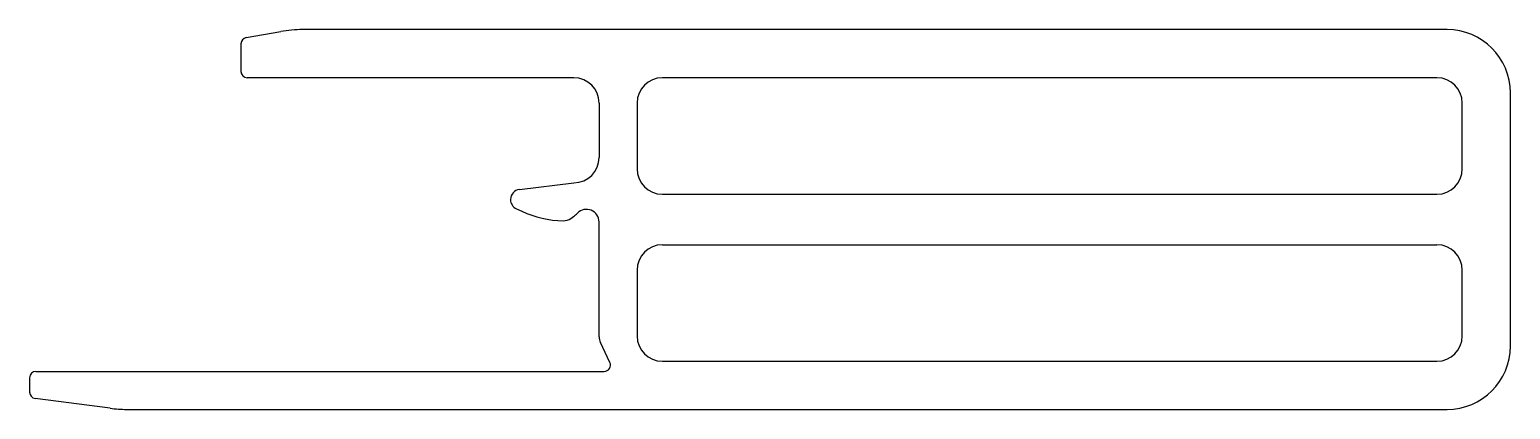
# Model space of a CAD drawing. Header units: millimetres. Extents: x 0 to 117, y 0 to 30.
import ezdxf

# ---------------------------------------------------------------- set-up
doc = ezdxf.new("R2010")
doc.units = ezdxf.units.MM
doc.layers.add('3', color=7, linetype='Continuous', true_color=0xffffff)

msp = doc.modelspace()

# ---------------------------------------------------------------- linework, layer by layer
at = {"layer": '3', "color": 30, "linetype": 'Continuous', "lineweight": 25}
for p, q in [((17.113176, 29.367546), (19.838405, 29.848078)), ((112, 30), (21.574887, 30)), ((16.7, 28.875142), (16.7, 26.7)), ((43, 26.2), (17.2, 26.2)), ((111.2, 26.2), (50, 26.2)), ((117, 5), (117, 25)), ((45, 24.2), (45, 19.9)), ((48, 24.2), (48, 19)), ((113.2, 19), (113.2, 24.2)), ((38.702505, 17.372334), (43, 17.9)), ((38, 16.578297), (38, 16.575425)), ((50, 17), (111.2, 17)), ((38.461905, 15.850379), (38.892611, 15.649538)), ((42.760145, 15.08367), (42.985385, 15.242697)), ((45, 5.72628), (45, 14.803078)), ((50, 13), (111.2, 13)), ((48, 11), (48, 5.8)), ((113.2, 5.8), (113.2, 11)), ((45.851291, 3.715258), (45.097417, 5.295764)), ((50, 3.8), (111.2, 3.8)), ((0, 2.5), (0, 1.362376)), ((0.5, 3), (45.4, 3)), ((6.367794, 0.085551), (0.434737, 0.866653)), ((7.673056, 0), (112, 0))]:
    msp.add_line(p, q, dxfattribs=at)
for centre, radius, start, end in [((17.2, 28.875142), 0.5, 100, 180), ((21.574887, 20), 10, 90, 100), ((112, 25), 5, 0, 90), ((17.2, 26.7), 0.5, 180, 270), ((43, 24.2), 2, 0, 90), ((50, 24.2), 2, 90, 180), ((111.2, 24.2), 2, 0, 90), ((43, 19.9), 2, 270, 0), ((50, 19), 2, 180, 270), ((111.2, 19), 2, 270, 0), ((38.8, 16.578297), 0.8, 97, 180), ((38.8, 16.575425), 0.8, 180, 245), ((42.273557, 22.9), 8, 245, 269.261872), ((41.831856, 16.876518), 2, 305.223278, 316.279055), ((44, 14.803078), 1, 0, 136.279055), ((42.18338, 15.900581), 1, 269.261872, 305.223278), ((50, 11), 2, 90, 180), ((111.2, 11), 2, 0, 90), ((46, 5.72628), 1, 180, 205.500345), ((50, 5.8), 2, 180, 270), ((111.2, 5.8), 2, 270, 0), ((112, 5), 5, 270, 0), ((45.4, 3.5), 0.5, 270, 25.500345), ((0.5, 2.5), 0.5, 90, 180), ((0.5, 1.362376), 0.5, 180, 262.5), ((7.673056, 10), 10, 262.5, 270)]:
    msp.add_arc(centre, radius, start, end, dxfattribs=at)

doc.saveas('drawing.dxf')
